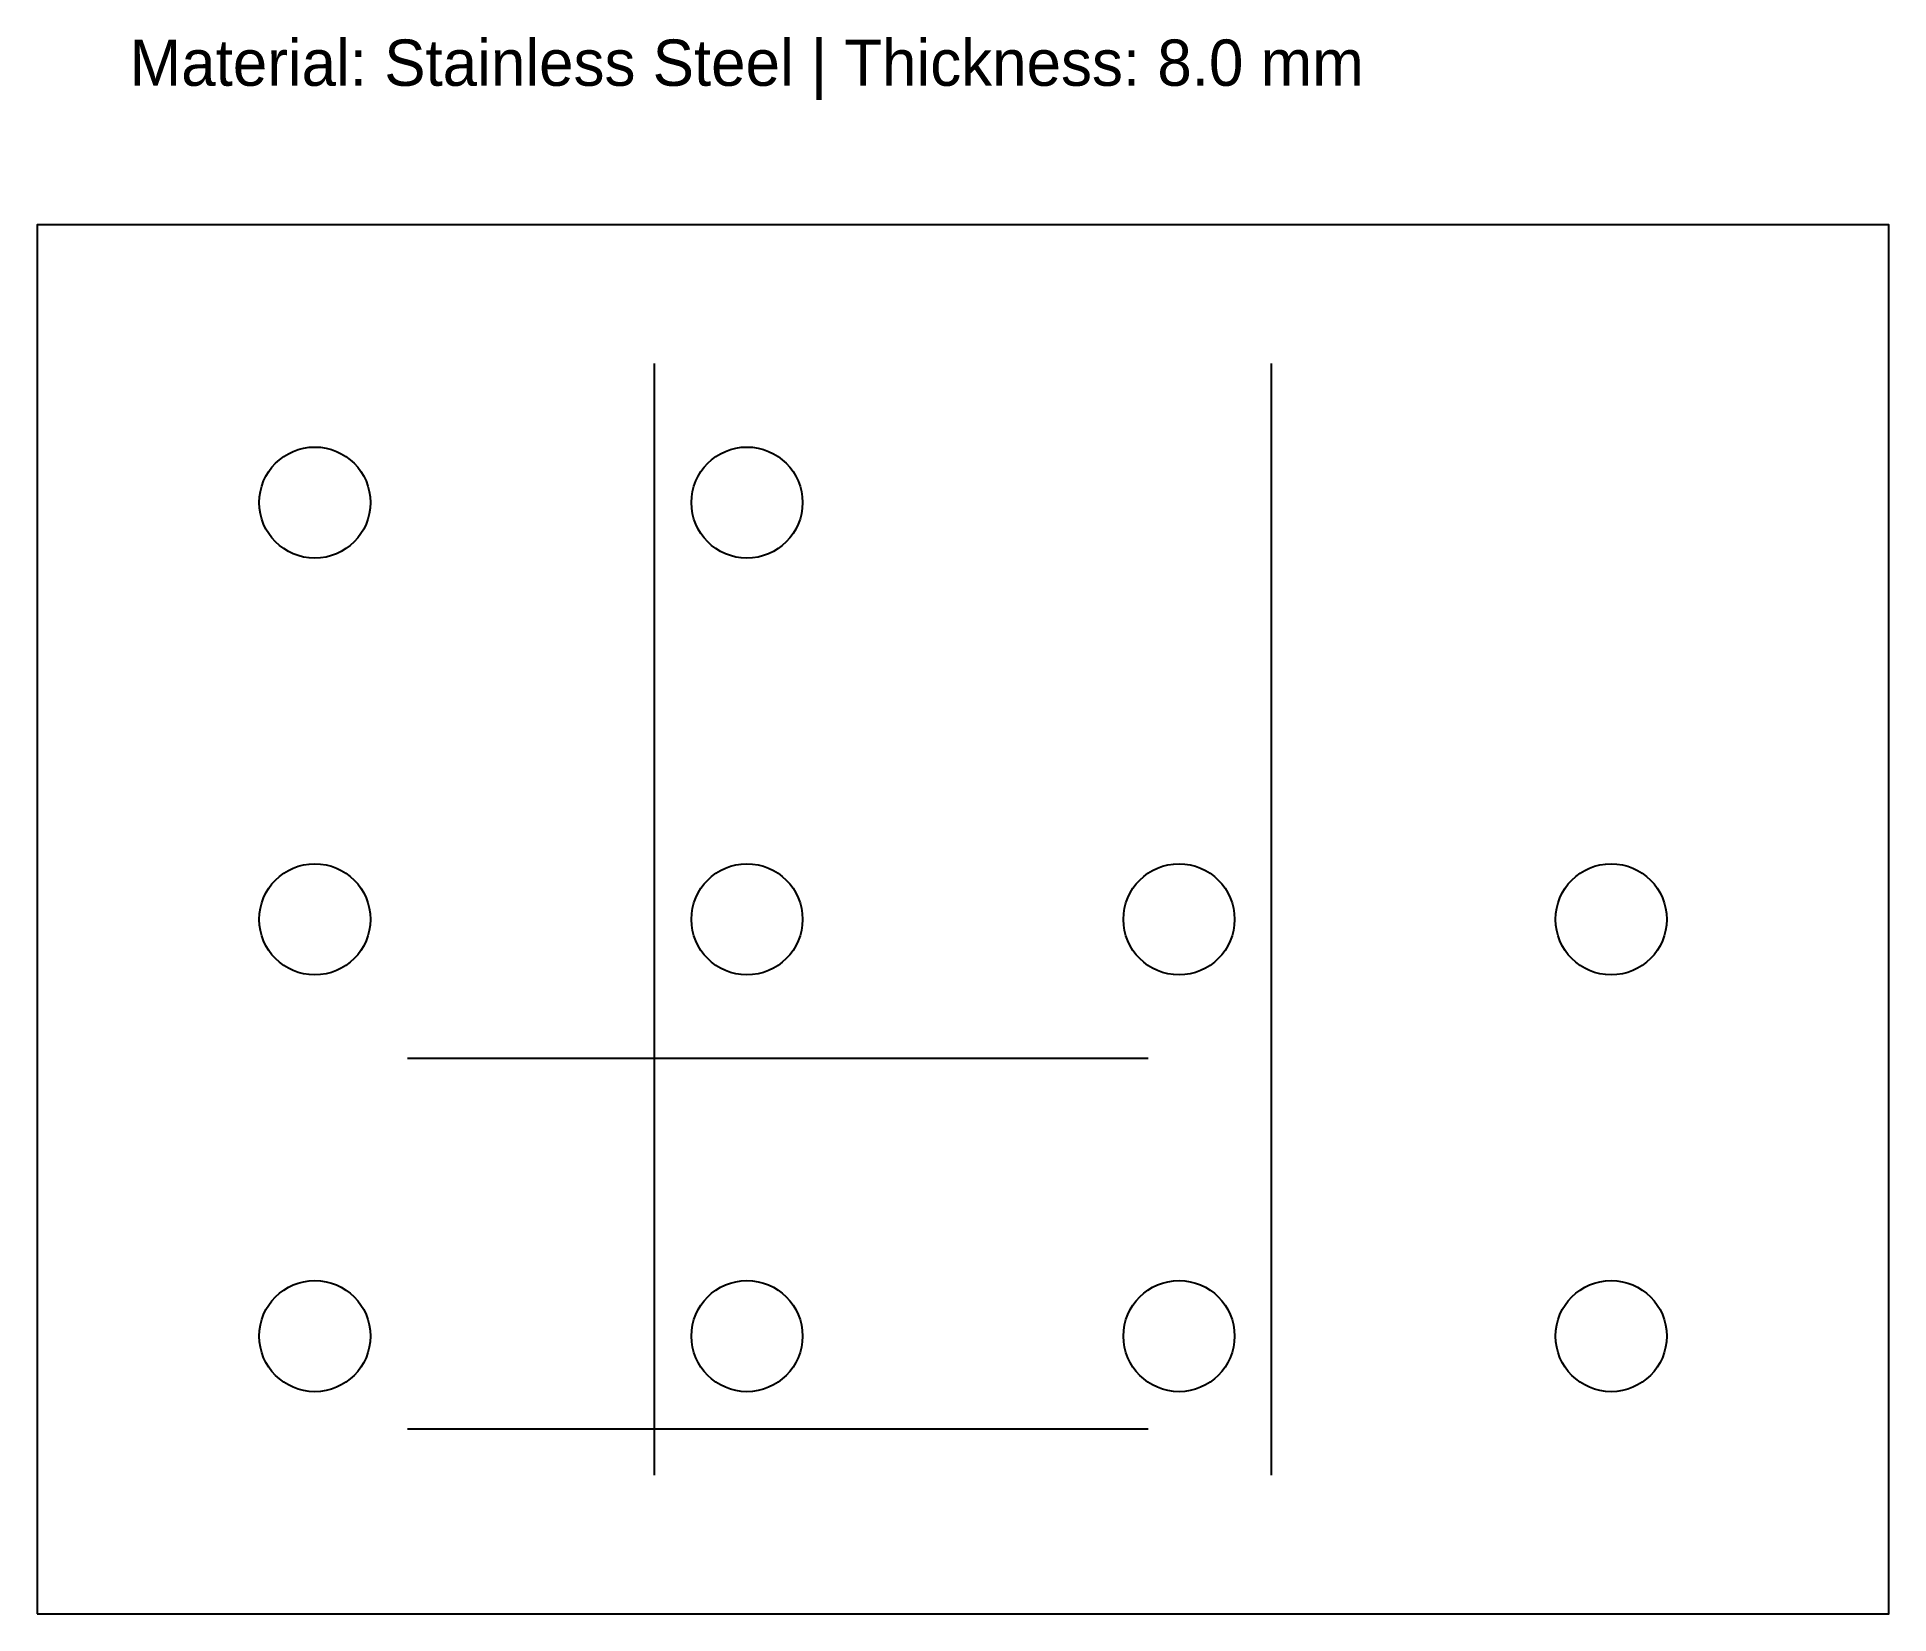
# Model space of a CAD drawing. Header units: metres. Extents: x 0 to 200, y 0 to 170.
import ezdxf

# ---------------------------------------------------------------- set-up
doc = ezdxf.new("R2010")
doc.units = ezdxf.units.M

msp = doc.modelspace()

# ---------------------------------------------------------------- linework, layer by layer
at = {"linetype": 'CONTINUOUS'}
for p, q in [((40, 60), (120, 60)), ((40, 20), (120, 20))]:
    msp.add_line(p, q, dxfattribs=at)
msp.add_lwpolyline([(0, 0), (200, 0), (200, 150), (0, 150)], close=True)
for centre in [(30, 120), (76.67, 120), (30, 75), (76.67, 75), (123.33, 75), (170, 75), (30, 30), (76.67, 30), (123.33, 30), (170, 30)]:
    msp.add_circle(centre, 6)
at = {"layer": 'CONTINUOUS'}
for p, q in [((66.67, 15), (66.67, 135)), ((133.33, 15), (133.33, 135))]:
    msp.add_line(p, q, dxfattribs=at)

# ---------------------------------------------------------------- texts
at = {"layer": 'NOTES'}
msp.add_text('Material: Stainless Steel | Thickness: 8.0 mm', height=5, dxfattribs=at).set_placement((10, 165))

doc.saveas('drawing.dxf')
